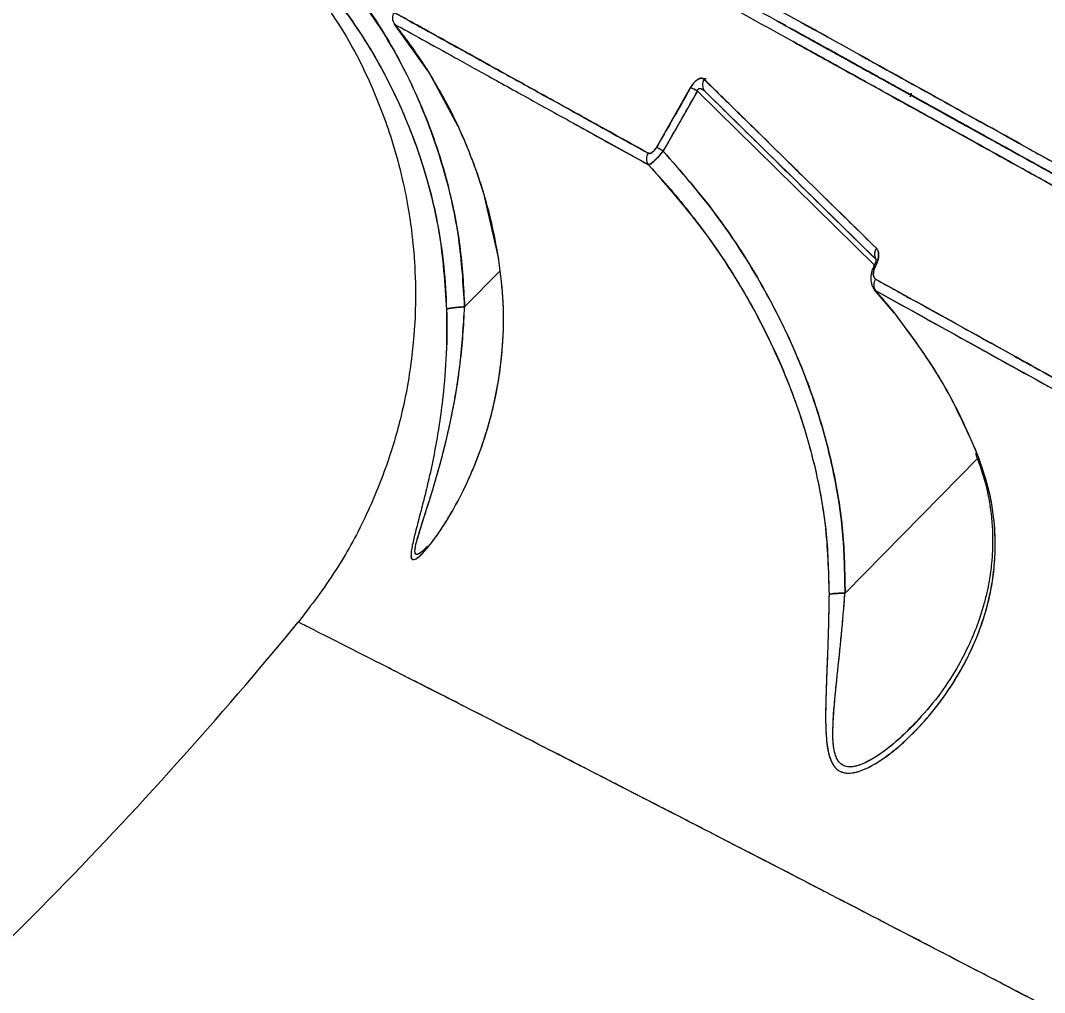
# Model space of a CAD drawing. Header units: millimetres. Extents: x -5713 to 5719, y -6024 to 5481.
# Drawn here: x 1456.5 to 1555.8, y 1135.3 to 1229.6 of the extents above; entities that cross this region are included whole.
import ezdxf

# ---------------------------------------------------------------- set-up
doc = ezdxf.new("R2010")
doc.units = ezdxf.units.MM
for name, color, linetype in [('DIKOM_ОБЪЕКТ', 7, 'Continuous'), ('DIKOM_РАЗМЕР_ЗОНА', 7, 'Continuous'), ('DIKOM_РАЗМЕР_ОБЪЕКТА', 7, 'Continuous')]:
    doc.layers.add(name, color=color, linetype=linetype)
doc.styles.add('style1', font='arial.ttf', dxfattribs={"width": 0.8})
doc.dimstyles.new('1-50', dxfattribs={"dimtxt": 300, "dimasz": 200, "dimexe": 100, "dimexo": 0, "dimgap": 100, "dimtad": 1, "dimdec": 0, "dimtxsty": 'style1', "dimcen": 0, "dimclrd": 7, "dimclre": 7, "dimadec": 1, "dimazin": 2, "dimtfac": 1, "dimtdec": 0, "dimtmove": 1, "dimatfit": 3, "dimfxl": 0, "dimlwd": 25, "dimlwe": 18, "dimarcsym": 0})

# ---------------------------------------------------------------- blocks, each defined once
blk = doc.blocks.new('*D16')
at = {"layer": 'Defpoints', "color": 0, "transparency": 16777216}
for p in [(2713.819, 2377.666), (-3598.036, -60.301), (-3598.036, -5183.864)]:
    blk.add_point(p, dxfattribs=at)
at = {"layer": 'DIKOM_РАЗМЕР_ОБЪЕКТА', "color": 7, "lineweight": 18, "transparency": 16777216}
for p, q in [((2713.819, 2377.666), (2713.819, -5283.864)), ((-3598.036, -60.301), (-3598.036, -5283.864))]:
    blk.add_line(p, q, dxfattribs=at)
at = {"layer": 'DIKOM_РАЗМЕР_ОБЪЕКТА', "color": 7, "lineweight": 25, "transparency": 16777216}
blk.add_line((2513.819, -5183.864), (-3398.036, -5183.864), dxfattribs=at)
at = {"layer": 'DIKOM_РАЗМЕР_ОБЪЕКТА', "color": 7, "transparency": 16777216}
for points in [[(-3398.036, -5150.531), (-3398.036, -5217.197), (-3598.036, -5183.864)], [(2513.819, -5150.531), (2513.819, -5217.197), (2713.819, -5183.864)]]:
    blk.add_solid(points, dxfattribs=at)
at = {"layer": 'DIKOM_РАЗМЕР_ОБЪЕКТА', "color": 0, "transparency": 16777216, "insert": (-444.935, -4930.59), "char_height": 300, "attachment_point": 5, "style": 'style1'}
blk.add_mtext('6300', dxfattribs=at)
blk = doc.blocks.new('*D15')
at = {"layer": 'Defpoints', "color": 0, "transparency": 16777216}
for p in [(-612.277, 3980.944), (4699.874, 3980.944), (684.191, -2271.385)]:
    blk.add_point(p, dxfattribs=at)
at = {"layer": 'DIKOM_РАЗМЕР_ОБЪЕКТА', "color": 7, "lineweight": 18, "transparency": 16777216}
for p, q in [((-612.277, 3980.944), (4799.874, 3980.944)), ((684.191, -2271.385), (4799.874, -2271.385))]:
    blk.add_line(p, q, dxfattribs=at)
at = {"layer": 'DIKOM_РАЗМЕР_ОБЪЕКТА', "color": 7, "lineweight": 25, "transparency": 16777216}
blk.add_line((4699.874, -2071.385), (4699.874, 3780.944), dxfattribs=at)
at = {"layer": 'DIKOM_РАЗМЕР_ОБЪЕКТА', "color": 7, "transparency": 16777216}
for points in [[(4666.541, 3780.944), (4733.208, 3780.944), (4699.874, 3980.944)], [(4666.541, -2071.385), (4733.208, -2071.385), (4699.874, -2271.385)]]:
    blk.add_solid(points, dxfattribs=at)
at = {"layer": 'DIKOM_РАЗМЕР_ОБЪЕКТА', "color": 0, "transparency": 16777216, "insert": (4446.702, 2209.877), "char_height": 300, "attachment_point": 5, "rotation": 90, "style": 'style1'}
blk.add_mtext('6250', dxfattribs=at)
blk = doc.blocks.new('*D13')
at = {"layer": 'Defpoints', "color": 0, "transparency": 16777216}
for p in [(-612.242, 5480.945), (971.689, -4271.385), (5619.374, -4271.385)]:
    blk.add_point(p, dxfattribs=at)
at = {"layer": 'DIKOM_РАЗМЕР_ЗОНА', "color": 7, "lineweight": 18, "transparency": 16777216}
for p, q in [((-612.242, 5480.945), (5719.374, 5480.945)), ((971.689, -4271.385), (5719.374, -4271.385))]:
    blk.add_line(p, q, dxfattribs=at)
at = {"layer": 'DIKOM_РАЗМЕР_ЗОНА', "color": 7, "lineweight": 25, "transparency": 16777216}
blk.add_line((5619.374, 5280.945), (5619.374, -4071.385), dxfattribs=at)
at = {"layer": 'DIKOM_РАЗМЕР_ЗОНА', "color": 7, "transparency": 16777216}
for points in [[(5586.041, 5280.945), (5652.708, 5280.945), (5619.374, 5480.945)], [(5586.041, -4071.385), (5652.708, -4071.385), (5619.374, -4271.385)]]:
    blk.add_solid(points, dxfattribs=at)
at = {"layer": 'DIKOM_РАЗМЕР_ЗОНА', "color": 0, "transparency": 16777216, "insert": (5366.202, 2209.877), "char_height": 300, "attachment_point": 5, "rotation": 90, "style": 'style1'}
blk.add_mtext('9750', dxfattribs=at)

msp = doc.modelspace()

# ---------------------------------------------------------------- linework, layer by layer
at = {"layer": 'DIKOM_ОБЪЕКТ', "color": 7, "linetype": 'Continuous', "lineweight": 15}
for p, q in [((1492.706, 1229.293), (1495.923, 1224.83)), ((1492.734, 1229.314), (1492.761, 1229.249)), ((1492.761, 1229.249), (1492.737, 1229.314)), ((1496.078, 1224.598), (1492.761, 1229.249)), ((1494.909, 1229.169), (1494.909, 1229.169)), ((1494.909, 1229.169), (1494.909, 1229.169)), ((1494.91, 1229.169), (1494.909, 1229.169)), ((1494.909, 1229.169), (1494.909, 1229.169)), ((1494.91, 1229.169), (1494.91, 1229.169)), ((1531.556, 1228.623), (1531.072, 1228.892)), ((1532.39, 1229.303), (1532.235, 1229.388)), ((1532.235, 1229.388), (1532.39, 1229.303)), ((1535.382, 1226.503), (1534.852, 1226.797)), ((1496.042, 1224.665), (1498.883, 1219.339)), ((1496.06, 1224.609), (1496.078, 1224.598)), ((1502.569, 1223.816), (1502.569, 1223.816)), ((1502.569, 1223.816), (1502.569, 1223.816)), ((1522.703, 1223.969), (1522.965, 1223.992)), ((1522.783, 1223.896), (1526.858, 1219.901)), ((1521.463, 1223.093), (1518.159, 1217.301)), ((1518.159, 1217.3), (1521.463, 1223.092)), ((1522.13, 1222.748), (1518.818, 1216.943)), ((1521.463, 1223.093), (1521.502, 1223.076)), ((1539.317, 1205.859), (1522.13, 1222.748)), ((1522.866, 1222.727), (1522.491, 1222.983)), ((1522.625, 1222.919), (1522.638, 1222.928)), ((1522.677, 1222.953), (1522.697, 1222.966)), ((1526.496, 1219.16), (1522.866, 1222.727)), ((1522.866, 1222.727), (1526.569, 1219.088)), ((1526.496, 1219.16), (1522.866, 1222.727)), ((1539.435, 1206.443), (1522.866, 1222.726)), ((1542.819, 1222.38), (1542.776, 1222.198)), ((1542.776, 1222.199), (1542.819, 1222.38)), ((1542.819, 1222.38), (1542.776, 1222.198)), ((1542.776, 1222.199), (1542.819, 1222.38)), ((1542.819, 1222.38), (1542.863, 1222.56)), ((1542.862, 1222.557), (1542.819, 1222.38)), ((1542.819, 1222.38), (1544.298, 1221.561)), ((1542.819, 1222.38), (1544.295, 1221.562)), ((1543.448, 1222.032), (1542.819, 1222.38)), ((1510.912, 1220.304), (1510.912, 1220.304)), ((1510.912, 1220.304), (1517.341, 1216.742)), ((1510.441, 1219.455), (1510.441, 1219.455)), ((1517.377, 1215.613), (1510.442, 1219.455)), ((1553.462, 1217.627), (1551.94, 1218.47)), ((1517.496, 1216.716), (1517.341, 1216.742)), ((1519.539, 1216.073), (1518.818, 1216.944)), ((1552.976, 1216.75), (1553.144, 1216.657)), ((1553.46, 1217.623), (1553.462, 1217.626)), ((1553.462, 1217.626), (1553.462, 1217.627)), ((1552.492, 1215.877), (1552.49, 1215.874)), ((1552.49, 1215.874), (1552.49, 1215.873)), ((1501.49, 1212.411), (1502.821, 1206.503)), ((1499.553, 1201.835), (1502.961, 1205.304)), ((1539.24, 1203.529), (1541.175, 1201.264)), ((1541.267, 1201.213), (1539.411, 1203.405)), ((1542.332, 1202.895), (1542.332, 1202.896)), ((1542.346, 1202.888), (1542.517, 1202.714)), ((1542.349, 1202.886), (1542.517, 1202.714)), ((1499.549, 1201.971), (1499.541, 1201.782)), ((1542.514, 1202.717), (1542.514, 1202.717)), ((1543.968, 1201.989), (1543.967, 1201.99)), ((1543.967, 1201.99), (1543.968, 1201.989)), ((1543.968, 1201.989), (1543.968, 1201.989)), ((1544.6, 1201.639), (1544.6, 1201.639)), ((1544.919, 1200.354), (1544.919, 1200.354)), ((1546.554, 1199.448), (1546.554, 1199.448)), ((1546.554, 1199.448), (1546.554, 1199.448)), ((1552.473, 1197.277), (1552.473, 1197.277)), ((1552.003, 1196.429), (1552.003, 1196.429)), ((1536.451, 1174.061), (1549.385, 1187.222)), ((1549.278, 1187.571), (1549.126, 1187.604)), ((1549.833, 1171.548), (1549.643, 1171.08)), ((1546.4, 1164.636), (1546.407, 1164.643)), ((1543.058, 1161.235), (1543.068, 1161.246)), ((1543.139, 1161.318), (1543.587, 1161.773))]:
    msp.add_line(p, q, dxfattribs=at)
at = {"layer": 'DIKOM_ОБЪЕКТ', "color": 7, "linetype": 'Continuous', "lineweight": 15, "flags": 128}
for points in [[(1529.733, 1229.634), (1530.042, 1229.463), (1530.54, 1229.187), (1530.708, 1229.094)], [(1529.93, 1229.524), (1530.042, 1229.462), (1530.54, 1229.186), (1530.708, 1229.093), (1530.54, 1229.186), (1530.378, 1229.276)], [(1534.403, 1227.046), (1534.739, 1226.859), (1535.547, 1226.411), (1536.635, 1225.809), (1537.96, 1225.074), (1539.472, 1224.236), (1541.113, 1223.326), (1542.819, 1222.38)], [(1534.403, 1227.045), (1534.739, 1226.859), (1535.547, 1226.411), (1536.635, 1225.808), (1537.96, 1225.073), (1539.472, 1224.235), (1541.113, 1223.325), (1542.19, 1222.728)], [(1534.948, 1226.743), (1534.991, 1226.719), (1535.333, 1226.529), (1536.002, 1226.158), (1536.969, 1225.622), (1538.192, 1224.944), (1539.617, 1224.154), (1541.183, 1223.287), (1542.819, 1222.38)], [(1535.519, 1226.427), (1535.333, 1226.53), (1534.991, 1226.72), (1534.991, 1226.72), (1535.333, 1226.53), (1536.002, 1226.159), (1536.97, 1225.623), (1537.3, 1225.44)], [(1542.819, 1222.38), (1541.113, 1223.326), (1539.472, 1224.236), (1537.96, 1225.074), (1536.735, 1225.753)], [(1539.49, 1224.226), (1538.192, 1224.945), (1537.232, 1225.477)], [(1542.819, 1222.38), (1541.183, 1223.288), (1539.694, 1224.113)], [(1542.819, 1222.38), (1544.525, 1221.434), (1546.166, 1220.524), (1547.678, 1219.686), (1549.004, 1218.951), (1550.091, 1218.349), (1550.9, 1217.901), (1551.397, 1217.625), (1551.553, 1217.538)], [(1548.33, 1219.326), (1547.446, 1219.816), (1546.021, 1220.606), (1544.456, 1221.473), (1542.819, 1222.38)], [(1542.819, 1222.38), (1544.456, 1221.472), (1546.021, 1220.605), (1547.446, 1219.815), (1548.669, 1219.137), (1549.636, 1218.601), (1550.305, 1218.23), (1550.648, 1218.04), (1550.691, 1218.016)], [(1544.459, 1221.472), (1544.526, 1221.435), (1546.166, 1220.525), (1547.678, 1219.687), (1548.904, 1219.008)], [(1546.928, 1220.103), (1546.166, 1220.525), (1544.872, 1221.242)], [(1545.392, 1220.955), (1546.021, 1220.606), (1547.446, 1219.816), (1548.399, 1219.287)], [(1549.469, 1218.694), (1549.004, 1218.952), (1547.678, 1219.687), (1547.299, 1219.897)], [(1549.119, 1218.889), (1550.091, 1218.349), (1550.258, 1218.257)], [(1558.346, 1213.773), (1557.472, 1214.257), (1556.352, 1214.878), (1555.277, 1215.474), (1554.334, 1215.996), (1553.601, 1216.403), (1553.135, 1216.661), (1552.976, 1216.749)], [(1553.93, 1216.221), (1553.601, 1216.403), (1553.135, 1216.661), (1552.976, 1216.749)], [(1552.976, 1216.749), (1553.135, 1216.661), (1553.315, 1216.562)], [(1552.976, 1216.749), (1553.135, 1216.661), (1553.601, 1216.403), (1554.334, 1215.996), (1555.277, 1215.474), (1556.352, 1214.878), (1557.472, 1214.257), (1558.547, 1213.661), (1559.489, 1213.139), (1560.223, 1212.732), (1560.688, 1212.475), (1560.848, 1212.386)], [(1539.362, 1205.698), (1539.306, 1205.741), (1539.254, 1205.79), (1539.253, 1205.813), (1539.303, 1205.808), (1539.401, 1205.775)], [(1541.267, 1201.213), (1541.185, 1201.239), (1541.175, 1201.264)], [(1541.175, 1201.263), (1541.185, 1201.239), (1541.267, 1201.213)]]:
    msp.add_lwpolyline(points, dxfattribs=at)
at = {"layer": 'DIKOM_ОБЪЕКТ', "color": 7, "linetype": 'Continuous', "lineweight": 15}
for centre, radius, start, end in [((1493.551, 1229.865), 1.001, 148.15552, 217.92758), ((1523.542, 1223.361), 0.927, 144.86563, 223.22763), ((1516.991, 1213.613), 10.482, 60.63708, 64.74031), ((1513.317, 1206.753), 18.263, 61.1455, 62.29632), ((1518.191, 1216.203), 1.006, 147.64507, 215.9523), ((1513.156, 1207.277), 11.202, 59.64265, 63.47639), ((1540.222, 1206.941), 0.922, 142.0926, 209.53611), ((1540.267, 1206.931), 0.964, 143.28983, 200.64416), ((1539.285, 1205.62), 0.193, 53.24346, 100.91434), ((1540.252, 1203.97), 1.013, 147.15217, 213.91066), ((1168.939, 1429.625), 407, 310.40537, 320.59463), ((1168.939, 1429.624), 579.133, 300.098848, 330.901152), ((1168.939, 1429.624), 580.367, 300.098554, 330.901446)]:
    msp.add_arc(centre, radius, start, end, dxfattribs=at)
for points, knots in [([(1554.723, 1299.827), (1554.796, 1299.782), (1554.947, 1299.691), (1556.427, 1298.796), (1558.852, 1297.331), (1562.293, 1295.255), (1566.704, 1292.599), (1572.061, 1289.381), (1578.331, 1285.624), (1585.509, 1281.336), (1593.595, 1276.52), (1602.727, 1271.098), (1612.904, 1265.077), (1624.108, 1258.471), (1636.116, 1251.416), (1648.939, 1243.909), (1662.515, 1235.985), (1672.193, 1230.359), (1677.046, 1227.537)], [0, 0, 0, 0, 0.058015, 0.119704, 0.181407, 0.243316, 0.30522, 0.366736, 0.428051, 0.489348, 0.550808, 0.612615, 0.67758, 0.742132, 0.806446, 0.870726, 0.935175, 1, 1, 1, 1]), ([(1493.425, 1249.76), (1493.509, 1249.713), (1493.678, 1249.619), (1495.037, 1248.866), (1497.193, 1247.671), (1500.218, 1245.994), (1504.093, 1243.846), (1508.737, 1241.272), (1514.089, 1238.305), (1520.073, 1234.988), (1526.758, 1231.282), (1534.121, 1227.201), (1542.32, 1222.656), (1551.402, 1217.622), (1561.421, 1212.068), (1572.189, 1206.099), (1583.651, 1199.746), (1595.741, 1193.044), (1608.17, 1186.154), (1620.894, 1179.102), (1633.876, 1171.906), (1647.378, 1164.421), (1661.354, 1156.674), (1671.045, 1151.302), (1675.898, 1148.612)], [0, 0, 0, 0, 0.046681, 0.093344, 0.139847, 0.186299, 0.23281, 0.279491, 0.323764, 0.368023, 0.412033, 0.455891, 0.49969, 0.546179, 0.592816, 0.639714, 0.68669, 0.733382, 0.779899, 0.823697, 0.86753, 0.91149, 0.955672, 1, 1, 1, 1]), ([(1504.384, 1242.544), (1505.434, 1241.962), (1507.936, 1240.575), (1512.798, 1237.88), (1518.773, 1234.568), (1525.48, 1230.85), (1532.859, 1226.759), (1541.079, 1222.203), (1550.181, 1217.157), (1560.225, 1211.59), (1571.019, 1205.607), (1582.508, 1199.238), (1594.627, 1192.52), (1607.086, 1185.614), (1619.84, 1178.544), (1632.852, 1171.331), (1646.386, 1163.829), (1660.396, 1156.063), (1670.11, 1150.678), (1674.975, 1147.982)], [0, 0, 0, 0, 0.04256, 0.101392, 0.160204, 0.218687, 0.276967, 0.335168, 0.396946, 0.458919, 0.521238, 0.583661, 0.645708, 0.707521, 0.765722, 0.823969, 0.882385, 0.941095, 1, 1, 1, 1]), ([(1675.944, 1149.729), (1670.786, 1152.588), (1660.491, 1158.295), (1645.681, 1166.504), (1631.407, 1174.416), (1617.72, 1182.003), (1604.608, 1189.271), (1592.313, 1196.086), (1580.806, 1202.464), (1570.098, 1208.4), (1560.018, 1213.987), (1550.61, 1219.202), (1541.709, 1224.136), (1533.339, 1228.775), (1525.608, 1233.061), (1519.614, 1236.383), (1516.525, 1238.095), (1515.453, 1238.689)], [0, 0, 0, 0, 0.070716, 0.141162, 0.211252, 0.281156, 0.351038, 0.421066, 0.487375, 0.554056, 0.620503, 0.68662, 0.752549, 0.822423, 0.892406, 0.962668, 1, 1, 1, 1]), ([(1483.863, 1234.15), (1485.19, 1232.366), (1487.79, 1228.87), (1490.603, 1223.291), (1492.432, 1218.397), (1493.505, 1214.406), (1494.112, 1211.339), (1494.485, 1208.652), (1494.75, 1205.646), (1494.839, 1201.82), (1494.502, 1196.817), (1493.559, 1191.549), (1492.002, 1186.27), (1489.902, 1181.219), (1487.099, 1176.08), (1484.665, 1172.893), (1483.418, 1171.26)], [0, 0, 0, 0, 0.09791, 0.191903, 0.274449, 0.32804, 0.374064, 0.412281, 0.447679, 0.507129, 0.580924, 0.668521, 0.742676, 0.823302, 0.909464, 1, 1, 1, 1]), ([(1499.553, 1201.835), (1499.418, 1204.05), (1499.15, 1208.47), (1497.698, 1214.97), (1495.379, 1221.592), (1492.055, 1228.248), (1488.941, 1232.398), (1487.382, 1234.476)], [0, 0, 0, 0, 0.186883, 0.372981, 0.560584, 0.77997, 1, 1, 1, 1]), ([(1487.382, 1234.476), (1488.578, 1232.915), (1490.97, 1229.793), (1493.89, 1224.653), (1496.279, 1219.241), (1498.041, 1213.585), (1499.217, 1207.761), (1499.441, 1203.809), (1499.553, 1201.835)], [0, 0, 0, 0, 0.166582, 0.333257, 0.499619, 0.666595, 0.833507, 1, 1, 1, 1]), ([(1486.106, 1232.936), (1487.387, 1231.248), (1489.942, 1227.88), (1492.98, 1222.275), (1495.483, 1216.021), (1497.289, 1209.087), (1497.63, 1204.083), (1497.8, 1201.579)], [0, 0, 0, 0, 0.186957, 0.372975, 0.560489, 0.780104, 1, 1, 1, 1]), ([(1486.106, 1232.936), (1486.712, 1232.167), (1488.05, 1230.471), (1489.942, 1227.65), (1491.728, 1224.576), (1493.279, 1221.425), (1494.724, 1217.926), (1495.956, 1214.149), (1496.946, 1209.953), (1497.594, 1205.816), (1497.733, 1202.957), (1497.8, 1201.579)], [0, 0, 0, 0, 0.086433, 0.190699, 0.299475, 0.399892, 0.500169, 0.632799, 0.749125, 0.879049, 1, 1, 1, 1]), ([(1517.341, 1216.742), (1515.383, 1217.827), (1511.47, 1219.994), (1506.263, 1222.879), (1501.287, 1225.636), (1496.638, 1228.211), (1494.014, 1229.665), (1492.7, 1230.393)], [0, 0, 0, 0, 0.187019, 0.373555, 0.559897, 0.779649, 1, 1, 1, 1]), ([(1492.7, 1230.393), (1493.653, 1229.865), (1495.585, 1228.795), (1499.068, 1226.865), (1502.938, 1224.721), (1507.245, 1222.335), (1511.954, 1219.726), (1515.522, 1217.749), (1517.341, 1216.742)], [0, 0, 0, 0, 0.162233, 0.328899, 0.5, 0.65999, 0.826657, 1, 1, 1, 1]), ([(1492.761, 1229.249), (1493.632, 1228.767), (1495.415, 1227.779), (1498.628, 1225.999), (1502.37, 1223.926), (1506.727, 1221.512), (1511.685, 1218.766), (1515.458, 1216.675), (1517.377, 1215.612)], [0, 0, 0, 0, 0.148913, 0.304999, 0.468511, 0.639545, 0.816758, 1, 1, 1, 1]), ([(1496.078, 1224.598), (1495.56, 1225.396), (1494.784, 1226.592), (1493.931, 1227.744), (1493.636, 1228.131), (1493.616, 1228.158), (1493.541, 1228.256), (1493.257, 1228.627), (1492.98, 1228.974), (1492.761, 1229.249)], [0, 0, 0, 0, 0.500173, 0.750055, 0.750631, 0.755173, 0.767792, 0.815489, 1, 1, 1, 1]), ([(1503.04, 1224.666), (1501.703, 1225.406), (1499.043, 1226.88), (1496.392, 1228.348), (1495.151, 1229.036), (1494.908, 1229.171)], [0, 0, 0, 0, 0.448205, 0.891692, 1, 1, 1, 1]), ([(1494.908, 1229.171), (1495.309, 1228.948), (1496.833, 1228.104), (1499.522, 1226.615), (1502.045, 1225.217), (1503.04, 1224.666)], [0, 0, 0, 0, 0.17814, 0.675876, 1, 1, 1, 1]), ([(1529.898, 1229.542), (1529.966, 1229.504), (1530.302, 1229.318), (1530.592, 1229.157), (1530.764, 1229.062), (1530.594, 1229.156), (1530.278, 1229.331), (1529.905, 1229.538), (1529.804, 1229.594)], [0, 0, 0, 0, 0.055692, 0.277385, 0.48655, 0.695714, 0.917408, 1, 1, 1, 1]), ([(1531.031, 1228.914), (1531.699, 1228.544), (1532.521, 1228.088), (1533.483, 1227.555), (1533.664, 1227.454)], [0, 0, 0, 0, 0.81188, 1, 1, 1, 1]), ([(1531.033, 1228.913), (1531.142, 1228.853), (1531.359, 1228.732), (1533.112, 1227.761), (1535.894, 1226.219), (1539.78, 1224.065), (1544.813, 1221.275), (1549.286, 1218.796), (1552.398, 1217.071), (1553.132, 1216.664)], [0, 0, 0, 0, 0.159268, 0.318167, 0.476589, 0.635073, 0.794161, 0.951464, 1, 1, 1, 1]), ([(1531.261, 1228.786), (1531.909, 1228.427), (1532.689, 1227.995), (1533.6, 1227.49), (1533.754, 1227.405)], [0, 0, 0, 0, 0.831659, 1, 1, 1, 1]), ([(1534.225, 1227.144), (1533.74, 1227.413), (1532.464, 1228.12), (1531.508, 1228.65), (1531.339, 1228.744), (1531.287, 1228.772)], [0, 0, 0, 0, 0.29857, 0.785357, 1, 1, 1, 1]), ([(1534.225, 1227.144), (1533.728, 1227.419), (1532.447, 1228.129), (1531.495, 1228.657), (1531.335, 1228.746), (1531.287, 1228.772)], [0, 0, 0, 0, 0.307456, 0.793479, 1, 1, 1, 1]), ([(1565.977, 1209.543), (1564.079, 1210.595), (1558.814, 1213.513), (1550.874, 1217.915), (1542.011, 1222.827), (1535.547, 1226.41), (1532.246, 1228.24), (1531.493, 1228.658)], [0, 0, 0, 0, 0.143393, 0.397885, 0.651652, 0.920604, 1, 1, 1, 1]), ([(1534.702, 1228.026), (1534.655, 1228.052), (1533.702, 1228.58), (1532.835, 1229.06), (1532.164, 1229.432), (1532.855, 1229.049), (1533.727, 1228.566), (1534.681, 1228.037), (1534.702, 1228.026)], [0, 0, 0, 0, 0.012612, 0.255132, 0.499216, 0.747719, 0.994617, 1, 1, 1, 1]), ([(1534.702, 1228.026), (1534.49, 1228.143), (1533.537, 1228.671), (1532.671, 1229.151), (1532.484, 1229.255), (1532.392, 1229.306)], [0, 0, 0, 0, 0.125794, 0.566151, 1, 1, 1, 1]), ([(1531.571, 1228.615), (1531.912, 1228.426), (1532.474, 1228.115), (1533.729, 1227.419), (1534.225, 1227.144)], [0, 0, 0, 0, 0.604942, 1, 1, 1, 1]), ([(1552.49, 1215.873), (1551.969, 1216.162), (1549.057, 1217.776), (1544.81, 1220.13), (1539.858, 1222.875), (1536.099, 1224.959), (1533.422, 1226.443), (1531.734, 1227.379), (1531.524, 1227.495), (1531.42, 1227.553)], [0, 0, 0, 0, 0.035651, 0.19929, 0.361824, 0.520891, 0.679925, 0.839448, 1, 1, 1, 1]), ([(1531.42, 1227.553), (1531.49, 1227.514), (1531.632, 1227.435), (1532.792, 1226.792), (1534.252, 1225.983), (1535.606, 1225.233), (1536.467, 1224.755), (1537.099, 1224.405), (1537.392, 1224.243)], [0, 0, 0, 0, 0.247207, 0.497892, 0.752057, 0.838433, 0.925205, 1, 1, 1, 1]), ([(1552.49, 1215.873), (1552.13, 1216.073), (1551.161, 1216.61), (1549.677, 1217.433), (1548.037, 1218.342), (1546.5, 1219.193), (1545.059, 1219.992), (1543.712, 1220.739), (1541.319, 1222.065), (1538.263, 1223.759), (1535.154, 1225.483), (1532.991, 1226.682), (1531.663, 1227.418), (1531.5, 1227.508), (1531.42, 1227.553)], [0, 0, 0, 0, 0.025811, 0.06958, 0.112649, 0.155018, 0.196688, 0.237657, 0.277927, 0.426548, 0.573066, 0.71748, 0.859792, 1, 1, 1, 1]), ([(1542.819, 1222.38), (1542.611, 1222.495), (1540.77, 1223.516), (1538.159, 1224.963), (1535.52, 1226.426), (1534.564, 1226.956), (1534.319, 1227.092)], [0, 0, 0, 0, 0.051452, 0.456074, 0.860429, 1, 1, 1, 1]), ([(1534.319, 1227.092), (1534.548, 1226.965), (1535.484, 1226.446), (1538.089, 1225.002), (1540.715, 1223.547), (1542.582, 1222.512), (1542.819, 1222.38)], [0, 0, 0, 0, 0.131201, 0.535981, 0.941044, 1, 1, 1, 1]), ([(1542.819, 1222.38), (1542.582, 1222.511), (1540.715, 1223.546), (1538.089, 1225.002), (1535.484, 1226.446), (1534.548, 1226.965), (1534.319, 1227.092)], [0, 0, 0, 0, 0.05895, 0.463996, 0.868775, 1, 1, 1, 1]), ([(1534.319, 1227.092), (1534.564, 1226.956), (1535.52, 1226.426), (1538.159, 1224.963), (1540.77, 1223.516), (1542.611, 1222.495), (1542.819, 1222.38)], [0, 0, 0, 0, 0.139547, 0.543904, 0.948542, 1, 1, 1, 1]), ([(1541.467, 1223.129), (1541.387, 1223.173), (1540.744, 1223.53), (1539.559, 1224.187), (1537.989, 1225.057), (1536.588, 1225.834), (1535.465, 1226.456), (1534.737, 1226.86), (1534.517, 1226.982), (1534.443, 1227.022)], [0, 0, 0, 0, 0.02416, 0.194436, 0.371791, 0.552909, 0.734028, 0.911382, 1, 1, 1, 1]), ([(1534.671, 1226.896), (1534.676, 1226.893), (1534.843, 1226.801), (1535.479, 1226.448), (1536.584, 1225.836), (1537.991, 1225.056), (1539.556, 1224.188), (1541.187, 1223.284), (1542.286, 1222.675), (1542.819, 1222.38)], [0, 0, 0, 0, 0.005468, 0.173794, 0.345693, 0.517591, 0.685918, 0.847525, 1, 1, 1, 1]), ([(1542.819, 1222.38), (1541.829, 1222.928), (1540.306, 1223.773), (1538.473, 1224.789), (1537.213, 1225.487), (1536.191, 1226.054), (1535.24, 1226.581), (1534.757, 1226.848), (1535.24, 1226.581), (1536.191, 1226.054), (1537.213, 1225.487), (1538.473, 1224.789), (1540.306, 1223.773), (1541.829, 1222.928), (1542.819, 1222.38)], [0, 0, 0, 0, 0.119728, 0.18418, 0.25, 0.31582, 0.380272, 0.5, 0.619728, 0.68418, 0.75, 0.81582, 0.880272, 1, 1, 1, 1]), ([(1537.777, 1225.175), (1537.096, 1225.552), (1536.004, 1226.158), (1535.336, 1226.528), (1535.085, 1226.667)], [0, 0, 0, 0, 0.623277, 1, 1, 1, 1]), ([(1537.781, 1226.313), (1537.965, 1226.211), (1538.334, 1226.007), (1538.892, 1225.697), (1539.455, 1225.385), (1540.023, 1225.07), (1540.595, 1224.753), (1541.173, 1224.433), (1542.045, 1223.95), (1543.373, 1223.214), (1545.333, 1222.127), (1547.819, 1220.749), (1550.866, 1219.06), (1554.512, 1217.039), (1558.794, 1214.665), (1563.757, 1211.914), (1568.878, 1209.075), (1574.054, 1206.206), (1579.173, 1203.369), (1583.359, 1201.049), (1586.423, 1199.351), (1588.205, 1198.363), (1590.032, 1197.351), (1591.902, 1196.313), (1593.819, 1195.251), (1595.781, 1194.164), (1597.789, 1193.051), (1602.797, 1190.275), (1610.836, 1185.819), (1622.046, 1179.605), (1633.176, 1173.435), (1644.164, 1167.345), (1654.957, 1161.363), (1665.485, 1155.527), (1672.515, 1151.63), (1675.944, 1149.729)], [0, 0, 0, 0, 0.005751, 0.011517, 0.017301, 0.023101, 0.028917, 0.03475, 0.040599, 0.055192, 0.074385, 0.09818, 0.126822, 0.160139, 0.198131, 0.240799, 0.288141, 0.32583, 0.366034, 0.408751, 0.421818, 0.435102, 0.448605, 0.462326, 0.476265, 0.490423, 0.504799, 0.519393, 0.597093, 0.671779, 0.743451, 0.812109, 0.877753, 0.940384, 1, 1, 1, 1]), ([(1502.88, 1206.363), (1502.536, 1208.161), (1501.849, 1211.753), (1500.182, 1216.576), (1498.27, 1220.877), (1496.808, 1223.358), (1496.078, 1224.598)], [0, 0, 0, 0, 0.279685, 0.55854, 0.779321, 1, 1, 1, 1]), ([(1502.88, 1206.363), (1502.691, 1207.423), (1502.31, 1209.562), (1501.466, 1212.738), (1500.258, 1216.335), (1498.552, 1220.358), (1496.915, 1223.163), (1496.078, 1224.598)], [0, 0, 0, 0, 0.16451, 0.332073, 0.502235, 0.745355, 1, 1, 1, 1]), ([(1521.463, 1223.092), (1521.518, 1223.184), (1521.626, 1223.366), (1521.817, 1223.602), (1522.014, 1223.793), (1522.27, 1223.967), (1522.56, 1224.044), (1522.709, 1223.945), (1522.783, 1223.895)], [0, 0, 0, 0, 0.12624, 0.250112, 0.373542, 0.500467, 0.749763, 1, 1, 1, 1]), ([(1522.783, 1223.895), (1522.698, 1223.949), (1522.528, 1224.056), (1522.153, 1223.918), (1521.762, 1223.567), (1521.563, 1223.25), (1521.463, 1223.092)], [0, 0, 0, 0, 0.281404, 0.56142, 0.780752, 1, 1, 1, 1]), ([(1526.858, 1219.901), (1526.489, 1220.263), (1525.077, 1221.647), (1523.758, 1222.94), (1522.783, 1223.896)], [0, 0, 0, 0, 0.261495, 1, 1, 1, 1]), ([(1539.494, 1207.507), (1537.801, 1209.168), (1534.415, 1212.489), (1528.742, 1218.052), (1525.044, 1221.678), (1522.783, 1223.895)], [0, 0, 0, 0, 0.280102, 0.559981, 1, 1, 1, 1]), ([(1522.783, 1223.895), (1524.021, 1222.682), (1526.555, 1220.196), (1530.599, 1216.231), (1534.903, 1212.01), (1537.933, 1209.039), (1539.494, 1207.507)], [0, 0, 0, 0, 0.24405, 0.500026, 0.742277, 1, 1, 1, 1]), ([(1521.463, 1223.092), (1520.853, 1222.007), (1519.764, 1220.07), (1518.649, 1218.146), (1518.159, 1217.3)], [0, 0, 0, 0, 0.559999, 1, 1, 1, 1]), ([(1518.818, 1216.943), (1519.443, 1218.023), (1520.559, 1219.951), (1521.65, 1221.893), (1522.13, 1222.748)], [0, 0, 0, 0, 0.559999, 1, 1, 1, 1]), ([(1522.13, 1222.748), (1522.134, 1222.776), (1522.141, 1222.828), (1522.169, 1222.899), (1522.217, 1222.966), (1522.297, 1223.009), (1522.399, 1223.013), (1522.607, 1222.955), (1522.752, 1222.827), (1522.866, 1222.726)], [0, 0, 0, 0, 0.070959, 0.134766, 0.194682, 0.288421, 0.398131, 0.527572, 1, 1, 1, 1]), ([(1522.13, 1222.748), (1522.134, 1222.776), (1522.141, 1222.827), (1522.168, 1222.898), (1522.207, 1222.953), (1522.271, 1222.999), (1522.368, 1223.017), (1522.591, 1222.969), (1522.745, 1222.833), (1522.866, 1222.726)], [0, 0, 0, 0, 0.071046, 0.133589, 0.191796, 0.250763, 0.360153, 0.501067, 1, 1, 1, 1]), ([(1522.866, 1222.726), (1525.424, 1220.213), (1530.544, 1215.181), (1536.529, 1209.3), (1539.524, 1206.356)], [0, 0, 0, 0, 0.499497, 1, 1, 1, 1]), ([(1522.866, 1222.726), (1524.286, 1221.33), (1527.126, 1218.54), (1532.587, 1213.173), (1536.892, 1208.942), (1539.524, 1206.356)], [0, 0, 0, 0, 0.280104, 0.559984, 1, 1, 1, 1]), ([(1674.975, 1147.982), (1671.627, 1149.837), (1664.768, 1153.64), (1654.496, 1159.333), (1643.973, 1165.166), (1633.72, 1170.85), (1623.772, 1176.364), (1614.568, 1181.466), (1608.257, 1184.964), (1604.738, 1186.916), (1603.628, 1187.531), (1602.519, 1188.146), (1601.41, 1188.76), (1600.301, 1189.375), (1596.459, 1191.505), (1590.228, 1194.958), (1582.062, 1199.486), (1574.795, 1203.514), (1568.369, 1207.076), (1562.727, 1210.204), (1557.815, 1212.927), (1553.581, 1215.273), (1549.982, 1217.269), (1547.096, 1218.868), (1544.833, 1220.122), (1543.161, 1221.049), (1542.037, 1221.672), (1541.424, 1222.012), (1541.188, 1222.143), (1541.091, 1222.197), (1541.049, 1222.22), (1541.031, 1222.229), (1541.025, 1222.233), (1541.023, 1222.234)], [0, 0, 0, 0, 0.060817, 0.124613, 0.191389, 0.261143, 0.324992, 0.391148, 0.451274, 0.459281, 0.467318, 0.475385, 0.483483, 0.491612, 0.499772, 0.568368, 0.632072, 0.690884, 0.744805, 0.793834, 0.837971, 0.877216, 0.911569, 0.941029, 0.961996, 0.97951, 0.992067, 0.996746, 0.99864, 0.999442, 0.999789, 0.99994, 1, 1, 1, 1]), ([(1542.819, 1222.38), (1543.353, 1222.084), (1544.453, 1221.474), (1546.074, 1220.575), (1547.403, 1219.839), (1548.077, 1219.465), (1548.304, 1219.339)], [0, 0, 0, 0, 0.268272, 0.552614, 0.848776, 1, 1, 1, 1]), ([(1550.545, 1218.097), (1550.418, 1218.168), (1550.028, 1218.383), (1549.037, 1218.933), (1547.652, 1219.701), (1546.081, 1220.572), (1544.452, 1221.475), (1543.353, 1222.084), (1542.819, 1222.38)], [0, 0, 0, 0, 0.09245, 0.281272, 0.470095, 0.654995, 0.832513, 1, 1, 1, 1]), ([(1542.819, 1222.38), (1543.809, 1221.831), (1545.332, 1220.986), (1547.166, 1219.97), (1548.425, 1219.272), (1549.447, 1218.705), (1550.398, 1218.178), (1550.881, 1217.911), (1550.398, 1218.178), (1549.447, 1218.705), (1548.425, 1219.272), (1547.166, 1219.97), (1545.332, 1220.986), (1543.809, 1221.831), (1542.819, 1222.38)], [0, 0, 0, 0, 0.119728, 0.18418, 0.25, 0.31582, 0.380272, 0.5, 0.619728, 0.68418, 0.75, 0.81582, 0.880272, 1, 1, 1, 1]), ([(1550.549, 1218.095), (1549.313, 1218.78), (1547.03, 1220.046), (1545.24, 1221.038), (1544.419, 1221.493)], [0, 0, 0, 0, 0.541343, 1, 1, 1, 1]), ([(1544.42, 1221.493), (1545.24, 1221.038), (1547.03, 1220.046), (1549.313, 1218.781), (1550.549, 1218.096)], [0, 0, 0, 0, 0.458624, 1, 1, 1, 1]), ([(1544.42, 1221.493), (1545.273, 1221.02), (1547.065, 1220.027), (1549.351, 1218.76), (1550.549, 1218.096)], [0, 0, 0, 0, 0.475802, 1, 1, 1, 1]), ([(1517.341, 1216.742), (1515.494, 1217.766), (1513.245, 1219.012), (1511.265, 1220.109), (1510.912, 1220.304)], [0, 0, 0, 0, 0.82185, 1, 1, 1, 1]), ([(1549.749, 1218.538), (1549.886, 1218.462), (1550.22, 1218.277), (1550.425, 1218.164), (1550.545, 1218.097)], [0, 0, 0, 0, 0.412805, 1, 1, 1, 1]), ([(1550.684, 1218.02), (1550.657, 1218.035), (1550.619, 1218.056), (1550.59, 1218.072), (1550.58, 1218.078)], [0, 0, 0, 0, 0.690832, 1, 1, 1, 1]), ([(1551.94, 1218.47), (1552.048, 1218.41), (1552.487, 1218.166), (1553.043, 1217.858), (1553.462, 1217.626)], [0, 0, 0, 0, 0.245567, 1, 1, 1, 1]), ([(1553.462, 1217.627), (1553.1, 1217.828), (1552.578, 1218.117), (1552.089, 1218.388), (1551.94, 1218.47)], [0, 0, 0, 0, 0.695204, 1, 1, 1, 1]), ([(1551.94, 1218.47), (1552.078, 1218.393), (1552.531, 1218.142), (1553.081, 1217.837), (1553.462, 1217.626)], [0, 0, 0, 0, 0.305269, 1, 1, 1, 1]), ([(1518.159, 1217.3), (1518.081, 1217.183), (1517.926, 1216.949), (1517.671, 1216.755), (1517.474, 1216.695), (1517.385, 1216.726), (1517.341, 1216.742)], [0, 0, 0, 0, 0.278382, 0.557273, 0.778508, 1, 1, 1, 1]), ([(1517.341, 1216.742), (1517.392, 1216.725), (1517.493, 1216.691), (1517.674, 1216.763), (1517.83, 1216.881), (1517.947, 1216.999), (1518.06, 1217.14), (1518.126, 1217.246), (1518.159, 1217.3)], [0, 0, 0, 0, 0.250028, 0.499637, 0.625557, 0.74963, 0.873294, 1, 1, 1, 1]), ([(1517.377, 1215.612), (1517.444, 1215.631), (1517.583, 1215.67), (1517.968, 1215.994), (1518.404, 1216.441), (1518.68, 1216.776), (1518.818, 1216.943)], [0, 0, 0, 0, 0.264843, 0.545473, 0.773874, 1, 1, 1, 1]), ([(1518.818, 1216.943), (1518.665, 1216.759), (1518.361, 1216.391), (1517.922, 1215.952), (1517.566, 1215.662), (1517.44, 1215.629), (1517.377, 1215.612)], [0, 0, 0, 0, 0.249872, 0.499559, 0.749373, 1, 1, 1, 1]), ([(1518.818, 1216.943), (1520.545, 1214.954), (1524.003, 1210.97), (1528.311, 1204.322), (1531.577, 1197.836), (1533.883, 1191.662), (1535.395, 1185.923), (1536.354, 1180.041), (1536.419, 1176.061), (1536.451, 1174.061)], [0, 0, 0, 0, 0.16673, 0.333899, 0.50001, 0.62536, 0.749753, 0.874285, 1, 1, 1, 1]), ([(1536.451, 1174.061), (1536.419, 1176.06), (1536.354, 1180.044), (1535.393, 1185.934), (1533.875, 1191.686), (1531.555, 1197.89), (1528.276, 1204.381), (1523.969, 1211.012), (1520.534, 1214.968), (1518.818, 1216.943)], [0, 0, 0, 0, 0.125679, 0.250496, 0.375175, 0.500815, 0.668432, 0.834373, 1, 1, 1, 1]), ([(1552.976, 1216.75), (1552.934, 1216.773), (1552.371, 1217.085), (1551.916, 1217.337), (1551.495, 1217.571)], [0, 0, 0, 0, 0.075548, 1, 1, 1, 1]), ([(1553.143, 1216.657), (1553.003, 1216.735), (1552.384, 1217.078), (1551.883, 1217.356), (1551.495, 1217.571)], [0, 0, 0, 0, 0.22683, 1, 1, 1, 1]), ([(1552.76, 1216.87), (1552.789, 1216.854), (1552.853, 1216.818), (1552.933, 1216.774), (1552.976, 1216.75)], [0, 0, 0, 0, 0.446057, 1, 1, 1, 1]), ([(1558.453, 1213.713), (1558.423, 1213.73), (1557.957, 1213.988), (1556.903, 1214.573), (1555.656, 1215.264), (1554.739, 1215.772), (1554.108, 1216.122), (1553.6, 1216.403), (1553.11, 1216.675), (1553.029, 1216.72), (1552.976, 1216.749)], [0, 0, 0, 0, 0.013511, 0.204096, 0.394681, 0.497276, 0.602048, 0.70682, 0.809415, 1, 1, 1, 1]), ([(1559.066, 1213.374), (1558.835, 1213.502), (1558.176, 1213.867), (1556.909, 1214.569), (1555.655, 1215.264), (1554.739, 1215.772), (1554.108, 1216.122), (1553.6, 1216.403), (1553.11, 1216.675), (1553.029, 1216.72), (1552.976, 1216.749)], [0, 0, 0, 0, 0.094203, 0.269199, 0.444194, 0.538397, 0.634599, 0.730801, 0.825005, 1, 1, 1, 1]), ([(1517.377, 1215.612), (1519.261, 1213.458), (1523.035, 1209.141), (1527.653, 1201.82), (1531.089, 1194.537), (1533.348, 1187.461), (1534.698, 1180.777), (1534.829, 1176.236), (1534.895, 1173.959)], [0, 0, 0, 0, 0.185992, 0.372516, 0.560622, 0.707279, 0.853233, 1, 1, 1, 1]), ([(1517.377, 1215.612), (1518.085, 1214.838), (1519.512, 1213.275), (1521.504, 1210.831), (1523.581, 1208.053), (1525.497, 1205.185), (1527.274, 1202.191), (1528.756, 1199.398), (1530.216, 1196.284), (1531.575, 1192.897), (1532.781, 1189.224), (1533.884, 1184.888), (1534.761, 1179.804), (1534.85, 1175.912), (1534.894, 1173.959)], [0, 0, 0, 0, 0.068236, 0.137589, 0.204887, 0.293718, 0.361513, 0.431023, 0.498915, 0.584608, 0.667535, 0.749232, 0.874123, 1, 1, 1, 1]), ([(1539.401, 1205.775), (1539.49, 1205.973), (1539.669, 1206.368), (1539.723, 1206.884), (1539.666, 1207.278), (1539.551, 1207.431), (1539.494, 1207.507)], [0, 0, 0, 0, 0.279538, 0.558987, 0.77954, 1, 1, 1, 1]), ([(1539.494, 1207.507), (1539.558, 1207.419), (1539.686, 1207.241), (1539.722, 1206.809), (1539.644, 1206.304), (1539.482, 1205.952), (1539.401, 1205.775)], [0, 0, 0, 0, 0.249931, 0.499989, 0.749682, 1, 1, 1, 1]), ([(1494.391, 1178.074), (1494.375, 1177.981), (1494.294, 1177.501), (1494.487, 1177.209), (1495.097, 1177.527), (1496.195, 1178.692), (1497.68, 1180.783), (1499.335, 1183.729), (1500.777, 1186.971), (1501.949, 1190.45), (1502.812, 1194.153), (1503.298, 1198.06), (1503.397, 1202.146), (1503.053, 1204.954), (1502.88, 1206.363)], [0, 0, 0, 0, 0.013026, 0.066838, 0.120785, 0.173726, 0.278497, 0.383019, 0.486511, 0.589167, 0.692061, 0.79499, 0.897168, 1, 1, 1, 1]), ([(1497.8, 1201.579), (1497.807, 1200.136), (1497.82, 1197.261), (1497.515, 1193.562), (1497.106, 1190.428), (1496.658, 1187.834), (1496.173, 1185.523), (1495.7, 1183.546), (1495.251, 1181.8), (1494.833, 1180.231), (1494.535, 1179.038), (1494.387, 1178.273), (1494.318, 1177.625), (1494.429, 1177.285), (1494.75, 1177.342), (1495.066, 1177.55), (1495.444, 1177.898), (1496.057, 1178.569), (1496.974, 1179.773), (1498.122, 1181.564), (1499.405, 1183.905), (1500.71, 1186.8), (1501.784, 1189.938), (1502.515, 1192.84), (1502.975, 1195.398), (1503.309, 1198.502), (1503.401, 1202.143), (1503.049, 1204.989), (1502.88, 1206.363)], [0, 0, 0, 0, 0.062721, 0.124995, 0.166497, 0.208577, 0.249817, 0.282237, 0.312029, 0.345846, 0.374777, 0.391223, 0.406312, 0.437617, 0.452887, 0.469108, 0.484148, 0.500614, 0.540388, 0.583068, 0.62568, 0.688115, 0.750575, 0.79369, 0.835184, 0.875168, 0.93973, 1, 1, 1, 1]), ([(1539.249, 1205.81), (1539.172, 1205.648), (1539.01, 1205.304), (1538.911, 1204.703), (1538.966, 1204.052), (1539.154, 1203.718), (1539.252, 1203.544)], [0, 0, 0, 0, 0.211751, 0.449487, 0.713285, 1, 1, 1, 1]), ([(1539.366, 1206.588), (1539.395, 1206.553), (1539.454, 1206.483), (1539.438, 1206.291), (1539.375, 1206.072), (1539.29, 1205.895), (1539.249, 1205.81)], [0, 0, 0, 0, 0.262903, 0.524673, 0.772701, 1, 1, 1, 1]), ([(1539.401, 1204.52), (1539.335, 1204.582), (1539.203, 1204.705), (1539.174, 1205.052), (1539.237, 1205.422), (1539.346, 1205.657), (1539.401, 1205.775)], [0, 0, 0, 0, 0.280155, 0.559983, 0.779965, 1, 1, 1, 1]), ([(1539.401, 1205.775), (1539.368, 1205.71), (1539.303, 1205.577), (1539.215, 1205.309), (1539.171, 1204.994), (1539.221, 1204.68), (1539.341, 1204.573), (1539.401, 1204.52)], [0, 0, 0, 0, 0.123953, 0.250874, 0.500397, 0.750316, 1, 1, 1, 1]), ([(1576.188, 1184.137), (1572.432, 1186.218), (1564.927, 1190.377), (1555.221, 1195.754), (1546.691, 1200.48), (1541.832, 1203.173), (1539.401, 1204.52)], [0, 0, 0, 0, 0.280203, 0.559922, 0.779771, 1, 1, 1, 1]), ([(1539.401, 1204.52), (1540.779, 1203.756), (1543.657, 1202.161), (1548.144, 1199.676), (1551.492, 1197.82), (1553.472, 1196.723), (1554.114, 1196.367), (1554.764, 1196.007), (1555.422, 1195.643), (1556.089, 1195.274), (1557.098, 1194.714), (1558.641, 1193.859), (1560.92, 1192.597), (1563.803, 1190.999), (1567.318, 1189.052), (1571.49, 1186.74), (1574.555, 1185.042), (1576.188, 1184.137)], [0, 0, 0, 0, 0.125697, 0.262518, 0.392122, 0.409732, 0.42749, 0.445395, 0.463449, 0.48165, 0.499999, 0.545844, 0.606685, 0.682521, 0.773352, 0.879178, 1, 1, 1, 1]), ([(1539.411, 1203.405), (1542.515, 1201.685), (1548.718, 1198.249), (1558.154, 1193.021), (1567.284, 1187.962), (1573.195, 1184.688), (1576.152, 1183.049)], [0, 0, 0, 0, 0.280207, 0.559927, 0.779774, 1, 1, 1, 1]), ([(1541.267, 1201.213), (1541.038, 1201.495), (1540.435, 1202.239), (1539.803, 1202.959), (1539.411, 1203.405)], [0, 0, 0, 0, 0.379775, 1, 1, 1, 1]), ([(1539.411, 1203.405), (1542.158, 1201.884), (1547.663, 1198.834), (1556.627, 1193.867), (1566.061, 1188.64), (1572.79, 1184.912), (1576.152, 1183.049)], [0, 0, 0, 0, 0.248532, 0.498139, 0.749235, 1, 1, 1, 1]), ([(1495.928, 1178.633), (1495.767, 1178.455), (1495.329, 1177.971), (1494.8, 1177.678), (1494.673, 1178.202), (1494.97, 1179.39), (1495.511, 1181.108), (1496.235, 1183.34), (1497.242, 1186.703), (1498.3, 1191.006), (1499.213, 1196.294), (1499.434, 1199.987), (1499.545, 1201.831)], [0, 0, 0, 0, 0.036357, 0.098552, 0.160587, 0.224314, 0.289085, 0.387533, 0.485927, 0.657823, 0.829077, 1, 1, 1, 1]), ([(1495.749, 1178.424), (1495.677, 1178.35), (1495.46, 1178.123), (1495.159, 1177.891), (1494.882, 1177.78), (1494.761, 1177.884), (1494.729, 1178.08), (1494.738, 1178.339), (1494.818, 1178.776), (1495.076, 1179.75), (1495.597, 1181.362), (1496.31, 1183.589), (1496.92, 1185.637), (1497.391, 1187.377), (1497.783, 1188.937), (1498.155, 1190.578), (1498.478, 1192.201), (1498.813, 1194.096), (1499.134, 1196.339), (1499.418, 1199.081), (1499.502, 1200.917), (1499.545, 1201.831)], [0, 0, 0, 0, 0.016894, 0.051471, 0.083003, 0.115464, 0.13207, 0.149204, 0.18033, 0.215248, 0.301305, 0.389087, 0.47707, 0.528006, 0.575405, 0.640636, 0.696375, 0.73865, 0.828326, 0.91443, 1, 1, 1, 1]), ([(1497.8, 1201.579), (1497.845, 1201.605), (1497.938, 1201.66), (1498.343, 1201.736), (1498.896, 1201.798), (1499.332, 1201.82), (1499.545, 1201.831)], [0, 0, 0, 0, 0.242773, 0.499819, 0.756963, 1, 1, 1, 1]), ([(1499.545, 1201.831), (1499.333, 1201.821), (1498.896, 1201.799), (1498.343, 1201.737), (1497.938, 1201.66), (1497.845, 1201.605), (1497.8, 1201.579)], [0, 0, 0, 0, 0.242887, 0.499976, 0.757078, 1, 1, 1, 1]), ([(1499.545, 1201.831), (1499.545, 1201.831), (1499.547, 1201.832), (1499.55, 1201.833), (1499.551, 1201.834), (1499.553, 1201.835)], [0, 0, 0, 0, 0.219418, 0.452948, 1, 1, 1, 1]), ([(1499.545, 1201.831), (1499.545, 1201.831), (1499.547, 1201.832), (1499.55, 1201.833), (1499.551, 1201.834), (1499.553, 1201.835)], [0, 0, 0, 0, 0.211584, 0.443028, 1, 1, 1, 1]), ([(1497.8, 1201.579), (1497.833, 1200.14), (1497.866, 1198.692), (1497.76, 1197.306), (1497.759, 1197.296)], [0, 0, 0, 0, 0.993197, 1, 1, 1, 1]), ([(1549.278, 1187.571), (1548.69, 1188.93), (1547.513, 1191.652), (1544.934, 1196.287), (1542.657, 1199.345), (1541.267, 1201.213)], [0, 0, 0, 0, 0.279668, 0.560132, 1, 1, 1, 1]), ([(1549.278, 1187.571), (1548.192, 1189.992), (1546.022, 1194.836), (1542.852, 1199.087), (1541.267, 1201.213)], [0, 0, 0, 0, 0.499896, 1, 1, 1, 1]), ([(1534.895, 1173.959), (1534.869, 1172.576), (1534.818, 1169.815), (1534.649, 1165.793), (1534.537, 1162.574), (1534.595, 1160.173), (1534.794, 1158.525), (1535.294, 1157.206), (1536.23, 1156.554), (1537.442, 1156.621), (1539.151, 1157.296), (1541.276, 1158.77), (1543.63, 1160.994), (1545.75, 1163.533), (1547.595, 1166.327), (1549.119, 1169.356), (1550.263, 1172.614), (1550.956, 1176.094), (1551.091, 1179.792), (1550.63, 1183.666), (1549.729, 1186.269), (1549.278, 1187.571)], [0, 0, 0, 0, 0.061867, 0.123595, 0.186019, 0.217412, 0.249191, 0.281219, 0.313402, 0.345603, 0.377541, 0.441031, 0.503984, 0.566379, 0.628816, 0.691015, 0.752716, 0.814701, 0.876295, 0.93813, 1, 1, 1, 1]), ([(1534.894, 1173.959), (1534.879, 1173.025), (1534.85, 1171.148), (1534.755, 1168.403), (1534.665, 1166.138), (1534.603, 1164.378), (1534.569, 1163.1), (1534.558, 1161.836), (1534.584, 1160.62), (1534.672, 1159.487), (1534.87, 1158.316), (1535.221, 1157.42), (1535.754, 1156.883), (1536.238, 1156.655), (1536.794, 1156.589), (1537.384, 1156.662), (1538.012, 1156.848), (1538.968, 1157.259), (1540.299, 1158.076), (1541.925, 1159.379), (1543.742, 1161.141), (1545.642, 1163.389), (1547.3, 1165.866), (1548.548, 1168.198), (1549.454, 1170.292), (1550.194, 1172.527), (1550.725, 1174.868), (1551.011, 1177.289), (1551.039, 1179.562), (1550.855, 1181.672), (1550.419, 1184.293), (1549.735, 1186.257), (1549.278, 1187.571)], [0, 0, 0, 0, 0.041708, 0.083874, 0.125001, 0.147128, 0.167908, 0.187409, 0.210476, 0.231277, 0.250079, 0.281434, 0.297075, 0.312871, 0.328045, 0.344329, 0.359423, 0.375801, 0.41583, 0.458343, 0.500838, 0.563012, 0.62555, 0.667348, 0.708939, 0.749932, 0.793661, 0.835221, 0.874882, 0.906757, 0.937602, 1, 1, 1, 1]), ([(1549.086, 1187.63), (1549.396, 1186.794), (1550.024, 1185.103), (1550.592, 1182.319), (1550.821, 1179.579), (1550.708, 1177.152), (1550.468, 1175.41), (1550.193, 1174.051), (1549.85, 1172.709), (1549.314, 1171.041), (1548.468, 1168.972), (1547.203, 1166.558), (1545.501, 1163.949), (1544.035, 1162.328), (1543.285, 1161.499)], [0, 0, 0, 0, 0.080456, 0.162668, 0.267277, 0.349913, 0.410823, 0.451674, 0.498616, 0.563883, 0.647814, 0.751083, 0.872798, 1, 1, 1, 1]), ([(1536.443, 1174.057), (1536.283, 1174.056), (1535.959, 1174.055), (1535.52, 1174.035), (1535.145, 1174.003), (1534.977, 1173.973), (1534.895, 1173.959)], [0, 0, 0, 0, 0.246126, 0.499965, 0.753822, 1, 1, 1, 1]), ([(1534.895, 1173.959), (1534.977, 1173.973), (1535.145, 1174.003), (1535.52, 1174.034), (1535.959, 1174.054), (1536.283, 1174.056), (1536.443, 1174.057)], [0, 0, 0, 0, 0.246049, 0.499861, 0.753745, 1, 1, 1, 1]), ([(1543.72, 1161.944), (1543.278, 1161.476), (1542.333, 1160.476), (1540.786, 1159.128), (1539.453, 1158.172), (1538.471, 1157.64), (1537.833, 1157.37), (1537.233, 1157.213), (1536.658, 1157.198), (1536.164, 1157.366), (1535.777, 1157.741), (1535.51, 1158.301), (1535.337, 1159.061), (1535.262, 1160.029), (1535.272, 1161.169), (1535.337, 1162.328), (1535.434, 1163.518), (1535.554, 1164.77), (1535.672, 1165.91), (1535.775, 1166.895), (1535.854, 1167.65), (1535.934, 1168.414), (1536.015, 1169.207), (1536.092, 1169.987), (1536.16, 1170.706), (1536.221, 1171.37), (1536.319, 1172.468), (1536.39, 1173.383), (1536.443, 1174.057)], [0, 0, 0, 0, 0.073772, 0.157845, 0.241914, 0.275243, 0.305293, 0.338609, 0.368793, 0.400894, 0.432322, 0.462708, 0.495732, 0.536479, 0.578771, 0.622172, 0.65922, 0.701279, 0.748387, 0.772143, 0.797676, 0.8218, 0.845968, 0.87385, 0.89633, 0.914322, 0.936814, 1, 1, 1, 1]), ([(1543.389, 1161.62), (1542.759, 1160.973), (1541.355, 1159.531), (1539.39, 1158.079), (1537.716, 1157.28), (1536.741, 1157.147), (1536.116, 1157.401), (1535.632, 1157.904), (1535.313, 1158.962), (1535.244, 1160.553), (1535.358, 1162.902), (1535.685, 1166.056), (1536.109, 1169.995), (1536.331, 1172.7), (1536.443, 1174.057)], [0, 0, 0, 0, 0.105988, 0.236156, 0.299974, 0.362472, 0.393379, 0.423904, 0.485599, 0.548688, 0.612383, 0.741296, 0.87021, 1, 1, 1, 1]), ([(1536.443, 1174.057), (1536.444, 1174.057), (1536.445, 1174.057), (1536.448, 1174.058), (1536.45, 1174.06), (1536.451, 1174.061)], [0, 0, 0, 0, 0.207762, 0.437236, 1, 1, 1, 1]), ([(1536.443, 1174.057), (1536.444, 1174.057), (1536.445, 1174.057), (1536.448, 1174.058), (1536.45, 1174.06), (1536.451, 1174.061)], [0, 0, 0, 0, 0.215125, 0.446477, 1, 1, 1, 1]), ([(1609.574, 1105.815), (1605.106, 1108.174), (1596.164, 1112.895), (1583.469, 1119.572), (1571.312, 1125.947), (1559.798, 1131.965), (1548.982, 1137.599), (1539.121, 1142.717), (1530.182, 1147.343), (1522.113, 1151.504), (1514.741, 1155.295), (1508.076, 1158.712), (1501.929, 1161.854), (1496.448, 1164.649), (1491.776, 1167.024), (1488.121, 1168.879), (1485.447, 1170.233), (1483.907, 1171.012), (1483.266, 1171.337), (1483.438, 1171.25), (1483.449, 1171.245)], [0, 0, 0, 0, 0.058276, 0.116613, 0.175164, 0.23408, 0.292902, 0.351376, 0.406331, 0.461244, 0.516244, 0.571462, 0.627006, 0.688779, 0.750199, 0.811459, 0.872744, 0.934244, 0.996142, 1, 1, 1, 1]), ([(1609.574, 1105.815), (1608.184, 1106.549), (1605.341, 1108.051), (1601.055, 1110.312), (1596.646, 1112.636), (1592.128, 1115.016), (1587.511, 1117.445), (1583.141, 1119.742), (1579.528, 1121.638), (1576.615, 1123.165), (1574.034, 1124.518), (1571.222, 1125.991), (1568.121, 1127.614), (1564.909, 1129.293), (1561.91, 1130.859), (1559.887, 1131.915), (1558.732, 1132.518), (1558.24, 1132.774), (1557.791, 1133.009), (1557.384, 1133.22), (1557.021, 1133.41), (1555.208, 1134.355), (1552.134, 1135.956), (1547.926, 1138.145), (1543.918, 1140.227), (1540.045, 1142.236), (1536.188, 1144.234), (1532.84, 1145.967), (1529.914, 1147.479), (1527.469, 1148.742), (1525.142, 1149.942), (1522.931, 1151.082), (1520.831, 1152.163), (1518.837, 1153.188), (1515.63, 1154.837), (1511.452, 1156.982), (1506.632, 1159.45), (1502.262, 1161.684), (1498.339, 1163.685), (1494.823, 1165.475), (1492.887, 1166.459), (1491.934, 1166.943)], [0, 0, 0, 0, 0.023974, 0.049015, 0.075124, 0.1023, 0.130543, 0.159852, 0.183934, 0.199203, 0.215955, 0.234188, 0.254627, 0.277926, 0.299418, 0.316579, 0.320358, 0.323839, 0.327024, 0.329911, 0.332502, 0.334795, 0.368713, 0.39931, 0.428827, 0.460741, 0.490831, 0.522802, 0.544975, 0.566612, 0.587713, 0.608278, 0.628307, 0.6478, 0.666757, 0.724849, 0.780478, 0.833646, 0.890757, 0.946264, 1, 1, 1, 1])]:
    msp.add_open_spline(points, degree=3, knots=knots, dxfattribs=at)
msp.add_open_spline([(1676.493, 1147.14), (1672.177, 1139.615), (1663.544, 1124.565), (1649.329, 1102.753), (1634.222, 1081.558), (1618.163, 1061.071), (1601.207, 1041.321), (1583.383, 1022.352), (1564.727, 1004.199), (1545.276, 986.901), (1525.073, 970.486), (1504.144, 955.013), (1482.584, 940.419), (1467.687, 931.524), (1460.239, 927.077)], degree=3, dxfattribs=at)

# ---------------------------------------------------------------- dimensions: what is measured, and where the dimension line sits
at = {"layer": 'DIKOM_РАЗМЕР_ЗОНА'}
dim = msp.add_linear_dim(base=(5619.374, -4271.385), p1=(-612.242, 5480.945), p2=(971.689, -4271.385), angle=90, text='9750', dimstyle='1-50', override={"dimscale": 1, "dimtix": 0, "dimtofl": 1, "dimtmove": 1, "dimatfit": 3}, dxfattribs=at)
dim.commit()
dim.dimension.update_dxf_attribs({"geometry": '*D13', "text_midpoint": (5619.374, 2209.877), "dimtype": 160})
at = {"layer": 'DIKOM_РАЗМЕР_ОБЪЕКТА'}
dim = msp.add_linear_dim(base=(4699.874, 3980.944), p1=(684.191, -2271.385), p2=(-612.277, 3980.944), angle=90, text='6250', dimstyle='1-50', override={"dimscale": 1, "dimtix": 0, "dimtofl": 1, "dimtmove": 1, "dimatfit": 3}, dxfattribs=at)
dim.commit()
dim.dimension.update_dxf_attribs({"geometry": '*D15', "text_midpoint": (4699.874, 2209.877), "dimtype": 160})
dim = msp.add_linear_dim(base=(-3598.036, -5183.864), p1=(2713.819, 2377.666), p2=(-3598.036, -60.301), text='6300', dimstyle='1-50', override={"dimscale": 1, "dimtix": 0, "dimtofl": 1, "dimtmove": 1, "dimatfit": 3}, dxfattribs=at)
dim.commit()
dim.dimension.update_dxf_attribs({"geometry": '*D16', "text_midpoint": (-444.935, -5183.864), "dimtype": 160})

doc.saveas('drawing.dxf')
